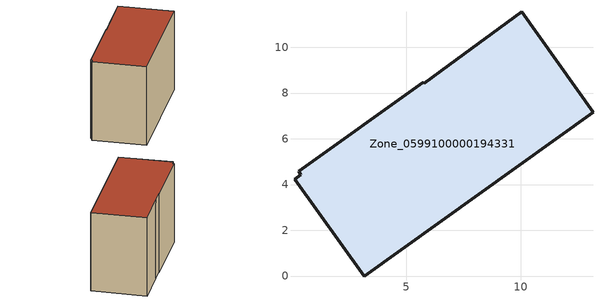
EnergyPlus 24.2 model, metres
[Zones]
Zone_0599100000194331
 floor ground (C_G): 0.38,4.43 0.29,4.58 5.74,8.48 5.78,8.42 6.85,9.22 10.03,11.55 13.16,7.17 3.15,0 0.1,4.23 z0
 wall outside (C_F): 13.16,7.17 10.03,11.55 6.85,9.22 5.78,8.42 5.74,8.48 0.29,4.58 0.38,4.43 0.1,4.23 3.15,0 13.16,7.17 z0:8.03
 roof outside (C_R): 0.29,4.58 0.38,4.43 0.1,4.23 3.15,0 13.16,7.17 10.03,11.55 6.85,9.22 5.78,8.42 5.74,8.48 z8.03
[BUILDING]
Pand.0599100000194331: North Axis=0; Terrain=City; Loads Convergence Tolerance Value=0.04; Temperature Convergence Tolerance Value=0.4; Solar Distribution=FullExterior; Maximum Number of Warmup Days=25; Minimum Number of Warmup Days=1
[Site:Location]
Rotterdam.The.Hague.AP_ZH_NLD Design_Conditions: Latitude=51.96; Longitude=4.45; Time Zone=1; Elevation=-4.5
[SITE:GROUNDTEMPERATURE:BUILDINGSURFACE]
18, 18, 18, 18, 18, 18, 18, 18, 18, 18, 18, 18
[MATERIAL] Thermal Absorptance=0.9; Solar Absorptance=0.7; Visible Absorptance=0.7
Name | Roughness | Thickness | Conductivity | Density | Specific Heat
G.TC.1975-1991 | MediumSmooth | 0.15 | 0.288461 | 540 | 1210
F.TC.1975-1991 | Rough | 0.3 | 0.230769 | 1920 | 840
R.TC.1975-1991 | MediumRough | 0.2 | 0.153846 | 1500 | 1000
[CONSTRUCTION]
C_G: G.TC.1975-1991
C_F: F.TC.1975-1991
C_R: R.TC.1975-1991
[ZONE]
Zone_0599100000194331: Type=1; Multiplier=1; Ceiling Height=Autocalculate; Volume=Autocalculate; Floor Area=autocalculate; Part of Total Floor Area=Yes
[ZONEINFILTRATION:DESIGNFLOWRATE]
Infil_Zone_0599100000194331: Zone or ZoneList or Space or SpaceList=Zone_0599100000194331; Schedule=AlwaysOn; Design Flow Rate Calculation Method=Flow/Area; Flow Rate per Floor Area=0.003; Constant Term Coefficient=1; Temperature Term Coefficient=0; Velocity Term Coefficient=0; Velocity Squared Term Coefficient=0
[HVACTEMPLATE:ZONE:IDEALLOADSAIRSYSTEM]
Zone_0599100000194331: Maximum Heating Supply Air Temperature=50; Minimum Cooling Supply Air Temperature=13; Maximum Heating Supply Air Humidity Ratio=0.0156; Minimum Cooling Supply Air Humidity Ratio=0.0077; Heating Limit=NoLimit; Cooling Limit=NoLimit; Dehumidification Control Type=ConstantSensibleHeatRatio; Cooling Sensible Heat Ratio=0.7; Dehumidification Setpoint=60; Humidification Control Type=None; Humidification Setpoint=30; Outdoor Air Method=None; Outdoor Air Flow Rate per Person=0.00944; Outdoor Air Flow Rate per Zone Floor Area=0; Outdoor Air Flow Rate per Zone=0; Demand Controlled Ventilation Type=None; Outdoor Air Economizer Type=NoEconomizer; Heat Recovery Type=None; Sensible Heat Recovery Effectiveness=0.7; Latent Heat Recovery Effectiveness=0.65
[ZONECONTROL:THERMOSTAT]
ThermostatControl_Zone_0599100000194331: Zone or ZoneList=Zone_0599100000194331; Control Type Schedule=DualSetpointControlType; Control 1=Thermostat_Zone_0599100000194331; Temperature Difference Between Cutout And Setpoint=0
[THERMOSTATSETPOINT:DUALSETPOINT]
Thermostat_Zone_0599100000194331: Heating Setpoint Temperature Schedule=HeatingSetpoint_Zone_0599100000194331; Cooling Setpoint Temperature Schedule=CoolingSetpoint_Zone_0599100000194331
[SCHEDULE:COMPACT]
HeatingSetpoint_Zone_0599100000194331: Through: 12/31, For: AllDays, Until: 24:00, 21
CoolingSetpoint_Zone_0599100000194331: Through: 12/31, For: AllDays, Until: 24:00, 24
DualSetpointControlType: Through: 12/31, For: AllDays, Until: 24:00, 4
AlwaysOn: Through: 12/31, For: AllDays, Until: 24:00, 1
